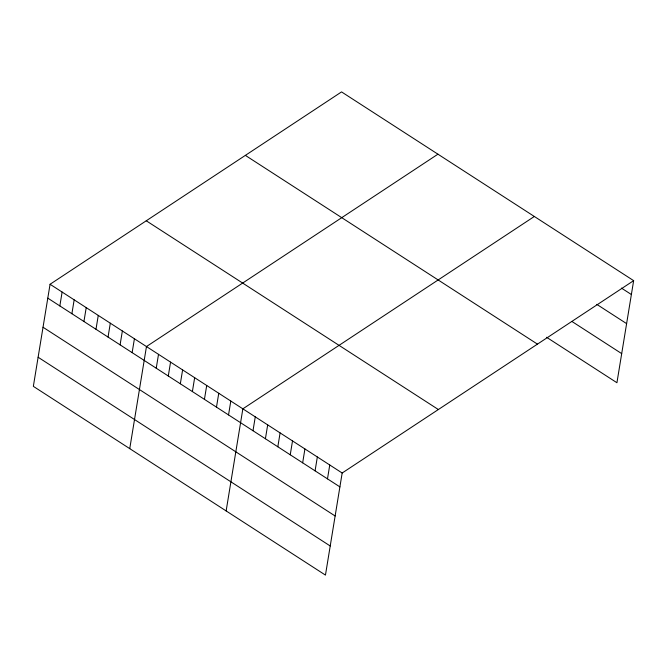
<?xml version="1.0" encoding="UTF-8"?>
<svg xmlns="http://www.w3.org/2000/svg" width="667" height="667" viewBox="0 0 667 667"><rect width="100%" height="100%" fill="white"/><g stroke="black" fill="none" stroke-linecap="round" stroke-linejoin="round"><path stroke-width="1" d="M50.067 284.267L33.35 386.351L325.454 575.096L342.171 473.011L633.65 280.649L341.546 91.904L50.067 284.267L342.171 473.011M59.847 305.928L62.114 292.054M71.894 313.707L74.162 299.842M83.942 321.494L86.218 307.62M95.99 329.281L98.266 315.408M108.046 337.068L110.313 323.195M120.093 344.856L122.361 330.982M132.141 352.635L134.409 338.769M129.748 448.641L146.465 346.557L437.936 154.185M156.236 368.209L158.513 354.335M168.292 375.996L170.56 362.123M180.34 383.783L182.608 369.91M192.388 391.571L194.656 377.697M204.435 399.35L206.712 385.484M216.483 407.137L218.759 393.272M228.539 414.924L230.807 401.05M226.138 510.922L242.855 408.838L534.334 216.475M253.001 430.732L255.269 416.858M265.416 438.753L267.684 424.879M277.831 446.773L280.098 432.9M290.245 454.794L292.513 440.929M302.66 462.815L304.927 448.949M315.074 470.844L317.342 456.97M327.489 478.864L329.756 464.991M633.65 280.649L616.933 382.733L546.581 337.277M621.444 288.102L631.382 294.514M596.815 304.377L626.613 323.628M572.044 321.536L621.702 353.618M245.356 155.378L537.46 344.13M146.256 220.785L438.361 409.53M47.799 298.141L339.903 486.885M43.03 327.247L335.134 515.991M38.119 357.245L330.223 545.99"/></g></svg>
